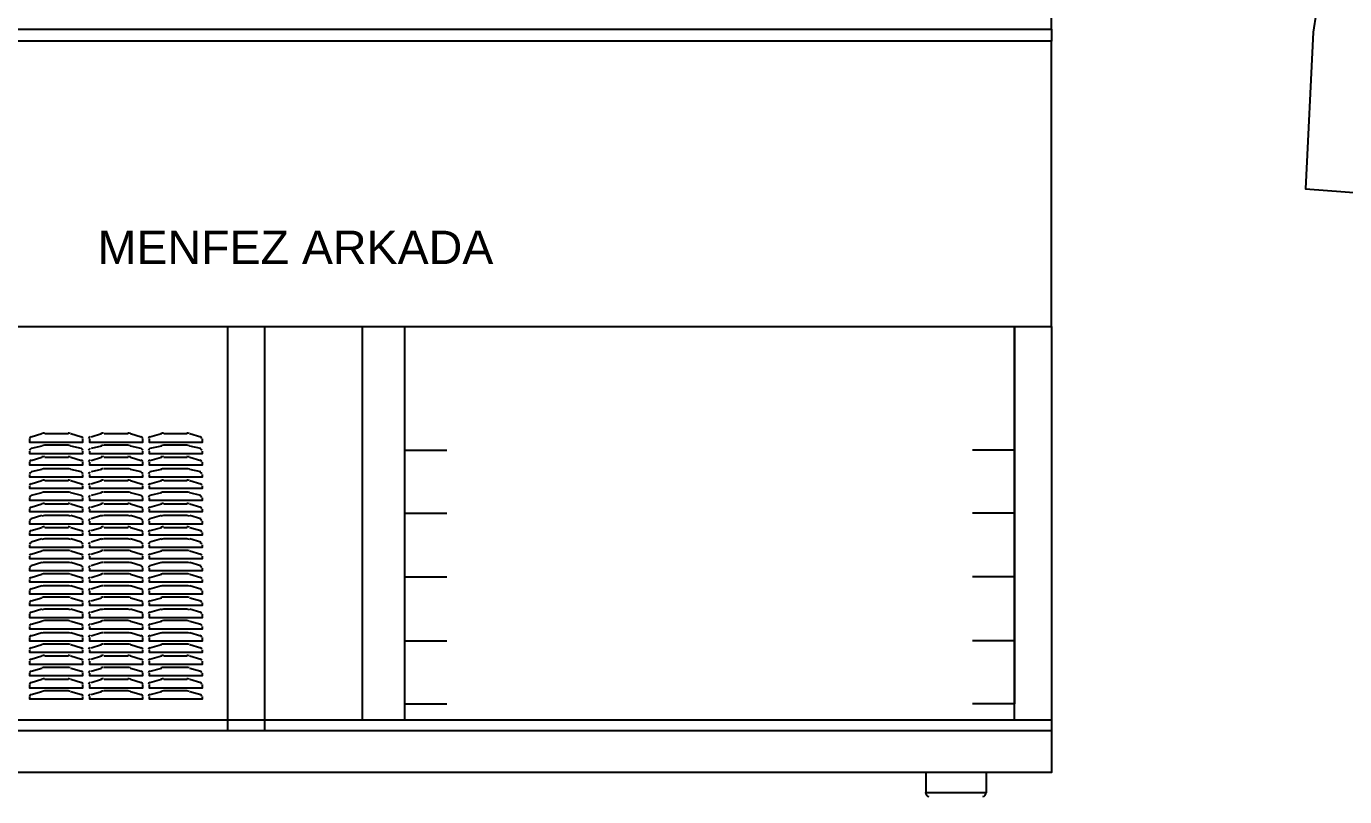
# Model space of a CAD drawing. Header units: millimetres. Extents: x 106699 to 122058, y 158555 to 162844.
# Drawn here: x 112705 to 112828.9, y 158622.2 to 158694.6 of the extents above; entities that cross this region are included whole.
import ezdxf

# ---------------------------------------------------------------- set-up
doc = ezdxf.new("R2010")
doc.units = ezdxf.units.MM
doc.layers.add('DIEN HOA', color=111, linetype='Continuous')
doc.layers.add('Layer 1', color=7, linetype='Continuous')
doc.layers.add('VAT DUNG TV', color=253, linetype='Continuous', lineweight=9)
doc.styles.get("Standard").update_dxf_attribs({"font": 'arial.ttf'})

# ---------------------------------------------------------------- blocks, each defined once
blk = doc.blocks.new('A$C42F736DE')
at = {"layer": 'DIEN HOA', "linetype": 'Continuous', "elevation": -99}
blk.add_lwpolyline([(312.5, 1015.6), (296.9, 960.9), (281.2, 859.4), (273.4, 695.3), (375, 687.5), (437.5, 687.5), (468.7, 703.1), (546.9, 671.9), (578.1, 671.9), (671.9, 695.3), (656.2, 796.9), (664.1, 843.7), (656.2, 937.5), (640.6, 1046.9)], dxfattribs=at)

msp = doc.modelspace()

# ---------------------------------------------------------------- linework, layer by layer
at = {"layer": 'Layer 1', "color": 7, "lineweight": 25, "elevation": -0.14}
for points in [[(112651.41, 158694.37), (112801.34, 158694.37), (112801.34, 158696.42), (112651.41, 158696.42), (112651.41, 158694.37)], [(112651.41, 158694.37), (112801.34, 158694.37), (112801.34, 158693.23), (112651.41, 158693.23), (112651.41, 158694.37)], [(112651.41, 158666.42), (112801.34, 158666.42), (112801.34, 158693.23), (112651.41, 158693.23), (112651.41, 158666.42)], [(112654.91, 158666.42), (112723.91, 158666.42), (112723.91, 158629.43), (112654.91, 158629.43), (112654.91, 158666.42)], [(112723.91, 158666.42), (112723.91, 158666.12), (112723.91, 158630.5), (112723.91, 158628.45), (112727.4, 158628.45), (112727.4, 158666.42)], [(112736.59, 158666.42), (112740.54, 158666.42), (112740.54, 158629.43), (112736.59, 158629.43), (112736.59, 158666.42)], [(112740.54, 158666.42), (112740.54, 158654.8), (112744.49, 158654.8)], [(112797.84, 158666.42), (112797.84, 158654.8), (112793.89, 158654.8)], [(112797.84, 158629.43), (112797.84, 158666.42)], [(112801.34, 158666.42), (112801.34, 158629.43), (112801.34, 158628.45)], [(112705.3, 158655.86), (112705.3, 158655.56), (112710.31, 158655.56), (112710.31, 158655.86)], [(112706.44, 158656.32), (112705.45, 158656.02)], [(112708.94, 158656.32), (112706.74, 158656.32)], [(112710.16, 158656.02), (112709.17, 158656.32)], [(112710.92, 158655.86), (112710.92, 158655.56), (112715.93, 158655.56), (112715.93, 158655.86)], [(112712.06, 158656.32), (112711.07, 158656.02)], [(112714.56, 158656.32), (112712.29, 158656.32)], [(112715.78, 158656.02), (112714.79, 158656.32)], [(112716.54, 158655.86), (112716.54, 158655.56), (112721.55, 158655.56), (112721.55, 158655.86)], [(112717.68, 158656.32), (112716.61, 158656.02)], [(112720.11, 158656.32), (112717.91, 158656.32)], [(112721.4, 158656.02), (112720.34, 158656.32)], [(112705.3, 158654.72), (112705.3, 158654.5), (112710.31, 158654.5), (112710.31, 158654.72)], [(112706.44, 158655.18), (112705.45, 158654.95)], [(112708.94, 158655.26), (112706.74, 158655.26)], [(112710.16, 158654.95), (112709.17, 158655.18)], [(112710.92, 158654.72), (112710.92, 158654.5), (112715.93, 158654.5), (112715.93, 158654.72)], [(112712.06, 158655.18), (112711.07, 158654.95)], [(112714.56, 158655.26), (112712.29, 158655.26)], [(112715.78, 158654.95), (112714.79, 158655.18)], [(112716.54, 158654.72), (112716.54, 158654.5), (112721.55, 158654.5), (112721.55, 158654.72)], [(112717.68, 158655.18), (112716.61, 158654.95)], [(112720.11, 158655.26), (112717.91, 158655.26)], [(112721.4, 158654.95), (112720.34, 158655.18)], [(112740.54, 158654.8), (112740.54, 158648.88), (112744.49, 158648.88)], [(112797.84, 158654.8), (112797.84, 158648.88), (112793.89, 158648.88)], [(112705.3, 158653.66), (112705.3, 158653.43), (112710.31, 158653.43), (112710.31, 158653.66)], [(112706.44, 158654.12), (112705.45, 158653.81)], [(112708.94, 158654.12), (112706.74, 158654.12)], [(112710.16, 158653.81), (112709.17, 158654.12)], [(112710.92, 158653.66), (112710.92, 158653.43), (112715.93, 158653.43), (112715.93, 158653.66)], [(112712.06, 158654.12), (112711.07, 158653.81)], [(112714.56, 158654.12), (112712.29, 158654.12)], [(112715.78, 158653.81), (112714.79, 158654.12)], [(112716.54, 158653.66), (112716.54, 158653.43), (112721.55, 158653.43), (112721.55, 158653.66)], [(112717.68, 158654.12), (112716.61, 158653.81)], [(112720.11, 158654.12), (112717.91, 158654.12)], [(112721.4, 158653.81), (112720.34, 158654.12)], [(112705.3, 158652.52), (112705.3, 158652.29), (112710.31, 158652.29), (112710.31, 158652.52)], [(112706.44, 158652.98), (112705.45, 158652.75)], [(112708.94, 158653.05), (112706.74, 158653.05)], [(112710.16, 158652.75), (112709.17, 158652.98)], [(112710.92, 158652.52), (112710.92, 158652.29), (112715.93, 158652.29), (112715.93, 158652.52)], [(112712.06, 158652.98), (112711.07, 158652.75)], [(112714.56, 158653.05), (112712.29, 158653.05)], [(112715.78, 158652.75), (112714.79, 158652.98)], [(112716.54, 158652.52), (112716.54, 158652.29), (112721.55, 158652.29), (112721.55, 158652.52)], [(112717.68, 158652.98), (112716.61, 158652.75)], [(112720.11, 158653.05), (112717.91, 158653.05)], [(112721.4, 158652.75), (112720.34, 158652.98)], [(112705.3, 158651.46), (112705.3, 158651.23), (112710.31, 158651.23), (112710.31, 158651.46)], [(112706.44, 158651.91), (112705.45, 158651.61)], [(112708.94, 158651.91), (112706.74, 158651.91)], [(112708.94, 158650.85), (112706.74, 158650.85)], [(112710.16, 158651.61), (112709.17, 158651.91)], [(112710.92, 158651.46), (112710.92, 158651.23), (112715.93, 158651.23), (112715.93, 158651.46)], [(112712.06, 158651.91), (112711.07, 158651.61)], [(112714.56, 158651.91), (112712.29, 158651.91)], [(112714.56, 158650.85), (112712.29, 158650.85)], [(112715.78, 158651.61), (112714.79, 158651.91)], [(112716.54, 158651.46), (112716.54, 158651.23), (112721.55, 158651.23), (112721.55, 158651.46)], [(112717.68, 158651.91), (112716.61, 158651.61)], [(112720.11, 158651.91), (112717.91, 158651.91)], [(112720.11, 158650.85), (112717.91, 158650.85)], [(112721.4, 158651.61), (112720.34, 158651.91)], [(112705.3, 158650.32), (112705.3, 158650.09), (112710.31, 158650.09), (112710.31, 158650.32)], [(112706.44, 158650.78), (112705.45, 158650.55)], [(112706.44, 158649.71), (112705.45, 158649.41)], [(112708.94, 158649.71), (112706.74, 158649.71)], [(112710.16, 158650.55), (112709.17, 158650.78)], [(112710.16, 158649.41), (112709.17, 158649.71)], [(112710.92, 158650.32), (112710.92, 158650.09), (112715.93, 158650.09), (112715.93, 158650.32)], [(112712.06, 158650.78), (112711.07, 158650.55)], [(112712.06, 158649.71), (112711.07, 158649.41)], [(112714.56, 158649.71), (112712.29, 158649.71)], [(112715.78, 158650.55), (112714.79, 158650.78)], [(112715.78, 158649.41), (112714.79, 158649.71)], [(112716.54, 158650.32), (112716.54, 158650.09), (112721.55, 158650.09), (112721.55, 158650.32)], [(112717.68, 158650.78), (112716.61, 158650.55)], [(112717.68, 158649.71), (112716.61, 158649.41)], [(112720.11, 158649.71), (112717.91, 158649.71)], [(112721.4, 158650.55), (112720.34, 158650.78)], [(112721.4, 158649.41), (112720.34, 158649.71)], [(112705.3, 158649.26), (112705.3, 158649.03), (112710.31, 158649.03), (112710.31, 158649.26)], [(112706.44, 158648.65), (112705.45, 158648.34)], [(112708.94, 158648.65), (112706.74, 158648.65)], [(112710.16, 158648.34), (112709.17, 158648.65)], [(112710.92, 158649.26), (112710.92, 158649.03), (112715.93, 158649.03), (112715.93, 158649.26)], [(112712.06, 158648.65), (112711.07, 158648.34)], [(112714.56, 158648.65), (112712.29, 158648.65)], [(112715.78, 158648.34), (112714.79, 158648.65)], [(112716.54, 158649.26), (112716.54, 158649.03), (112721.55, 158649.03), (112721.55, 158649.26)], [(112717.68, 158648.65), (112716.61, 158648.34)], [(112720.11, 158648.65), (112717.91, 158648.65)], [(112721.4, 158648.34), (112720.34, 158648.65)], [(112740.54, 158648.88), (112740.54, 158642.88), (112744.49, 158642.88)], [(112797.84, 158648.88), (112797.84, 158642.88), (112793.89, 158642.88)], [(112705.3, 158648.12), (112705.3, 158647.89), (112710.31, 158647.89), (112710.31, 158648.12)], [(112706.44, 158647.51), (112705.45, 158647.21)], [(112708.94, 158647.51), (112706.74, 158647.51)], [(112710.16, 158647.21), (112709.17, 158647.51)], [(112710.92, 158648.12), (112710.92, 158647.89), (112715.93, 158647.89), (112715.93, 158648.12)], [(112712.06, 158647.51), (112711.07, 158647.21)], [(112714.56, 158647.51), (112712.29, 158647.51)], [(112715.78, 158647.21), (112714.79, 158647.51)], [(112716.54, 158648.12), (112716.54, 158647.89), (112721.55, 158647.89), (112721.55, 158648.12)], [(112717.68, 158647.51), (112716.61, 158647.21)], [(112720.11, 158647.51), (112717.91, 158647.51)], [(112721.4, 158647.21), (112720.34, 158647.51)], [(112705.3, 158647.05), (112705.3, 158646.83), (112710.31, 158646.83), (112710.31, 158647.05)], [(112705.3, 158645.91), (112705.3, 158645.69), (112710.31, 158645.69), (112710.31, 158645.91)], [(112706.44, 158646.45), (112705.45, 158646.14)], [(112708.94, 158646.45), (112706.74, 158646.45)], [(112710.16, 158646.14), (112709.17, 158646.45)], [(112710.92, 158647.05), (112710.92, 158646.83), (112715.93, 158646.83), (112715.93, 158647.05)], [(112710.92, 158645.91), (112710.92, 158645.69), (112715.93, 158645.69), (112715.93, 158645.91)], [(112712.06, 158646.45), (112711.07, 158646.14)], [(112714.56, 158646.45), (112712.29, 158646.45)], [(112715.78, 158646.14), (112714.79, 158646.45)], [(112716.54, 158647.05), (112716.54, 158646.83), (112721.55, 158646.83), (112721.55, 158647.05)], [(112716.54, 158645.91), (112716.54, 158645.69), (112721.55, 158645.69), (112721.55, 158645.91)], [(112717.68, 158646.45), (112716.61, 158646.14)], [(112720.11, 158646.45), (112717.91, 158646.45)], [(112721.4, 158646.14), (112720.34, 158646.45)], [(112705.3, 158644.85), (112705.3, 158644.62), (112710.31, 158644.62), (112710.31, 158644.85)], [(112706.44, 158645.31), (112705.45, 158645)], [(112708.94, 158645.38), (112706.74, 158645.38)], [(112710.16, 158645), (112709.17, 158645.31)], [(112710.92, 158644.85), (112710.92, 158644.62), (112715.93, 158644.62), (112715.93, 158644.85)], [(112712.06, 158645.31), (112711.07, 158645)], [(112714.56, 158645.38), (112712.29, 158645.38)], [(112715.78, 158645), (112714.79, 158645.31)], [(112716.54, 158644.85), (112716.54, 158644.62), (112721.55, 158644.62), (112721.55, 158644.85)], [(112717.68, 158645.31), (112716.61, 158645)], [(112720.11, 158645.38), (112717.91, 158645.38)], [(112721.4, 158645), (112720.34, 158645.31)], [(112705.3, 158643.71), (112705.3, 158643.48), (112710.31, 158643.48), (112710.31, 158643.71)], [(112706.44, 158644.24), (112705.45, 158643.94)], [(112708.94, 158644.24), (112706.74, 158644.24)], [(112710.16, 158643.94), (112709.17, 158644.24)], [(112710.92, 158643.71), (112710.92, 158643.48), (112715.93, 158643.48), (112715.93, 158643.71)], [(112712.06, 158644.24), (112711.07, 158643.94)], [(112714.56, 158644.24), (112712.29, 158644.24)], [(112715.78, 158643.94), (112714.79, 158644.24)], [(112716.54, 158643.71), (112716.54, 158643.48), (112721.55, 158643.48), (112721.55, 158643.71)], [(112717.68, 158644.24), (112716.61, 158643.94)], [(112720.11, 158644.24), (112717.91, 158644.24)], [(112721.4, 158643.94), (112720.34, 158644.24)], [(112705.3, 158642.65), (112705.3, 158642.42), (112710.31, 158642.42), (112710.31, 158642.65)], [(112706.44, 158643.1), (112705.45, 158642.8)], [(112708.94, 158643.18), (112706.74, 158643.18)], [(112710.16, 158642.8), (112709.17, 158643.1)], [(112710.92, 158642.65), (112710.92, 158642.42), (112715.93, 158642.42), (112715.93, 158642.65)], [(112712.06, 158643.1), (112711.07, 158642.8)], [(112714.56, 158643.18), (112712.29, 158643.18)], [(112715.78, 158642.8), (112714.79, 158643.1)], [(112716.54, 158642.65), (112716.54, 158642.42), (112721.55, 158642.42), (112721.55, 158642.65)], [(112717.68, 158643.1), (112716.61, 158642.8)], [(112720.11, 158643.18), (112717.91, 158643.18)], [(112721.4, 158642.8), (112720.34, 158643.1)], [(112740.54, 158642.88), (112740.54, 158636.88), (112744.49, 158636.88)], [(112797.84, 158642.88), (112797.84, 158636.88), (112793.89, 158636.88)], [(112705.3, 158641.59), (112705.3, 158641.28), (112710.31, 158641.28), (112710.31, 158641.59)], [(112706.44, 158642.04), (112705.45, 158641.74)], [(112706.44, 158640.9), (112705.45, 158640.6)], [(112708.94, 158642.04), (112706.74, 158642.04)], [(112708.94, 158640.98), (112706.74, 158640.98)], [(112710.16, 158641.74), (112709.17, 158642.04)], [(112710.16, 158640.6), (112709.17, 158640.9)], [(112710.92, 158641.59), (112710.92, 158641.28), (112715.93, 158641.28), (112715.93, 158641.59)], [(112712.06, 158642.04), (112711.07, 158641.74)], [(112712.06, 158640.9), (112711.07, 158640.6)], [(112714.56, 158642.04), (112712.29, 158642.04)], [(112714.56, 158640.98), (112712.29, 158640.98)], [(112715.78, 158641.74), (112714.79, 158642.04)], [(112715.78, 158640.6), (112714.79, 158640.9)], [(112716.54, 158641.59), (112716.54, 158641.28), (112721.55, 158641.28), (112721.55, 158641.59)], [(112717.68, 158642.04), (112716.61, 158641.74)], [(112717.68, 158640.9), (112716.61, 158640.6)], [(112720.11, 158642.04), (112717.91, 158642.04)], [(112720.11, 158640.98), (112717.91, 158640.98)], [(112721.4, 158641.74), (112720.34, 158642.04)], [(112721.4, 158640.6), (112720.34, 158640.9)], [(112705.3, 158640.45), (112705.3, 158640.22), (112710.31, 158640.22), (112710.31, 158640.45)], [(112706.44, 158639.84), (112705.45, 158639.53)], [(112708.94, 158639.84), (112706.74, 158639.84)], [(112710.16, 158639.53), (112709.17, 158639.84)], [(112710.92, 158640.45), (112710.92, 158640.22), (112715.93, 158640.22), (112715.93, 158640.45)], [(112712.06, 158639.84), (112711.07, 158639.53)], [(112714.56, 158639.84), (112712.29, 158639.84)], [(112715.78, 158639.53), (112714.79, 158639.84)], [(112716.54, 158640.45), (112716.54, 158640.22), (112721.55, 158640.22), (112721.55, 158640.45)], [(112717.68, 158639.84), (112716.61, 158639.53)], [(112720.11, 158639.84), (112717.91, 158639.84)], [(112721.4, 158639.53), (112720.34, 158639.84)], [(112705.3, 158639.38), (112705.3, 158639.08), (112710.31, 158639.08), (112710.31, 158639.38)], [(112706.44, 158638.7), (112705.45, 158638.4)], [(112708.94, 158638.78), (112706.74, 158638.78)], [(112710.16, 158638.4), (112709.17, 158638.7)], [(112710.92, 158639.38), (112710.92, 158639.08), (112715.93, 158639.08), (112715.93, 158639.38)], [(112712.06, 158638.7), (112711.07, 158638.4)], [(112714.56, 158638.78), (112712.29, 158638.78)], [(112715.78, 158638.4), (112714.79, 158638.7)], [(112716.54, 158639.38), (112716.54, 158639.08), (112721.55, 158639.08), (112721.55, 158639.38)], [(112717.68, 158638.7), (112716.61, 158638.4)], [(112720.11, 158638.78), (112717.91, 158638.78)], [(112721.4, 158638.4), (112720.34, 158638.7)], [(112705.3, 158638.24), (112705.3, 158638.02), (112710.31, 158638.02), (112710.31, 158638.24)], [(112705.3, 158637.18), (112705.3, 158636.88), (112710.31, 158636.88), (112710.31, 158637.18)], [(112706.44, 158637.64), (112705.45, 158637.33)], [(112708.94, 158637.64), (112706.74, 158637.64)], [(112710.16, 158637.33), (112709.17, 158637.64)], [(112710.92, 158638.24), (112710.92, 158638.02), (112715.93, 158638.02), (112715.93, 158638.24)], [(112710.92, 158637.18), (112710.92, 158636.88), (112715.93, 158636.88), (112715.93, 158637.18)], [(112712.06, 158637.64), (112711.07, 158637.33)], [(112714.56, 158637.64), (112712.29, 158637.64)], [(112715.78, 158637.33), (112714.79, 158637.64)], [(112716.54, 158638.24), (112716.54, 158638.02), (112721.55, 158638.02), (112721.55, 158638.24)], [(112716.54, 158637.18), (112716.54, 158636.88), (112721.55, 158636.88), (112721.55, 158637.18)], [(112717.68, 158637.64), (112716.61, 158637.33)], [(112720.11, 158637.64), (112717.91, 158637.64)], [(112721.4, 158637.33), (112720.34, 158637.64)], [(112705.3, 158636.04), (112705.3, 158635.81), (112710.31, 158635.81), (112710.31, 158636.04)], [(112706.44, 158636.5), (112705.45, 158636.19)], [(112708.94, 158636.57), (112706.74, 158636.57)], [(112710.16, 158636.19), (112709.17, 158636.5)], [(112710.92, 158636.04), (112710.92, 158635.81), (112715.93, 158635.81), (112715.93, 158636.04)], [(112712.06, 158636.5), (112711.07, 158636.19)], [(112714.56, 158636.57), (112712.29, 158636.57)], [(112715.78, 158636.19), (112714.79, 158636.5)], [(112716.54, 158636.04), (112716.54, 158635.81), (112721.55, 158635.81), (112721.55, 158636.04)], [(112717.68, 158636.5), (112716.61, 158636.19)], [(112720.11, 158636.57), (112717.91, 158636.57)], [(112721.4, 158636.19), (112720.34, 158636.5)], [(112740.54, 158636.88), (112740.54, 158630.95), (112744.49, 158630.95)], [(112797.84, 158636.88), (112797.84, 158630.95), (112793.89, 158630.95)], [(112705.3, 158634.98), (112705.3, 158634.67), (112710.31, 158634.67), (112710.31, 158634.98)], [(112706.44, 158635.43), (112705.45, 158635.13)], [(112708.94, 158635.43), (112706.74, 158635.43)], [(112710.16, 158635.13), (112709.17, 158635.43)], [(112710.92, 158634.98), (112710.92, 158634.67), (112715.93, 158634.67), (112715.93, 158634.98)], [(112712.06, 158635.43), (112711.07, 158635.13)], [(112714.56, 158635.43), (112712.29, 158635.43)], [(112715.78, 158635.13), (112714.79, 158635.43)], [(112716.54, 158634.98), (112716.54, 158634.67), (112721.55, 158634.67), (112721.55, 158634.98)], [(112717.68, 158635.43), (112716.61, 158635.13)], [(112720.11, 158635.43), (112717.91, 158635.43)], [(112721.4, 158635.13), (112720.34, 158635.43)], [(112705.3, 158633.84), (112705.3, 158633.61), (112710.31, 158633.61), (112710.31, 158633.84)], [(112706.44, 158634.29), (112705.45, 158633.99)], [(112708.94, 158634.37), (112706.74, 158634.37)], [(112710.16, 158633.99), (112709.17, 158634.29)], [(112710.92, 158633.84), (112710.92, 158633.61), (112715.93, 158633.61), (112715.93, 158633.84)], [(112712.06, 158634.29), (112711.07, 158633.99)], [(112714.56, 158634.37), (112712.29, 158634.37)], [(112715.78, 158633.99), (112714.79, 158634.29)], [(112716.54, 158633.84), (112716.54, 158633.61), (112721.55, 158633.61), (112721.55, 158633.84)], [(112717.68, 158634.29), (112716.61, 158633.99)], [(112720.11, 158634.37), (112717.91, 158634.37)], [(112721.4, 158633.99), (112720.34, 158634.29)], [(112705.3, 158632.78), (112705.3, 158632.47), (112710.31, 158632.47), (112710.31, 158632.78)], [(112706.44, 158633.23), (112705.45, 158632.93)], [(112708.94, 158633.23), (112706.74, 158633.23)], [(112710.16, 158632.93), (112709.17, 158633.23)], [(112710.92, 158632.78), (112710.92, 158632.47), (112715.93, 158632.47), (112715.93, 158632.78)], [(112712.06, 158633.23), (112711.07, 158632.93)], [(112714.56, 158633.23), (112712.29, 158633.23)], [(112715.78, 158632.93), (112714.79, 158633.23)], [(112716.54, 158632.78), (112716.54, 158632.47), (112721.55, 158632.47), (112721.55, 158632.78)], [(112717.68, 158633.23), (112716.61, 158632.93)], [(112720.11, 158633.23), (112717.91, 158633.23)], [(112721.4, 158632.93), (112720.34, 158633.23)], [(112705.3, 158631.64), (112705.3, 158631.41), (112710.31, 158631.41), (112710.31, 158631.64)], [(112706.44, 158632.09), (112705.45, 158631.79)], [(112708.94, 158632.17), (112706.74, 158632.17)], [(112710.16, 158631.79), (112709.17, 158632.09)], [(112710.92, 158631.64), (112710.92, 158631.41), (112715.93, 158631.41), (112715.93, 158631.64)], [(112712.06, 158632.09), (112711.07, 158631.79)], [(112714.56, 158632.17), (112712.29, 158632.17)], [(112715.78, 158631.79), (112714.79, 158632.09)], [(112716.54, 158631.64), (112716.54, 158631.41), (112721.55, 158631.41), (112721.55, 158631.64)], [(112717.68, 158632.09), (112716.61, 158631.79)], [(112720.11, 158632.17), (112717.91, 158632.17)], [(112721.4, 158631.79), (112720.34, 158632.09)], [(112723.91, 158629.43), (112654.91, 158629.43)], [(112727.4, 158629.43), (112723.91, 158629.43)], [(112801.34, 158629.43), (112797.84, 158629.43), (112727.4, 158629.43)], [(112651.41, 158628.45), (112801.34, 158628.45), (112801.34, 158624.5), (112651.41, 158624.5), (112651.41, 158628.45)], [(112789.56, 158622.6), (112789.56, 158624.5)], [(112795.18, 158624.5), (112795.18, 158622.6)], [(112795.18, 158622.6), (112789.56, 158622.6)]]:
    msp.add_lwpolyline(points, dxfattribs=at)
at = {"layer": 'Layer 1', "color": 8, "lineweight": 25, "true_color": 0x808080}
for points in [[(112705.44, 158656.08, -0.14), (112705.35, 158656.06, -0.14), (112705.3, 158655.99, -0.14), (112705.3, 158655.9, -0.14)], [(112706.7, 158656.4, -0.14), (112706.62, 158656.4, -0.14), (112706.54, 158656.38, -0.14), (112706.46, 158656.36, -0.14)], [(112709.15, 158656.36, -0.14), (112709.07, 158656.38, -0.14), (112708.99, 158656.4, -0.14), (112708.91, 158656.4, -0.14)], [(112710.31, 158655.9, -0.14), (112710.31, 158655.99, -0.14), (112710.25, 158656.06, -0.14), (112710.17, 158656.08, -0.14)], [(112710.98, 158656.08, -0.14), (112710.9, 158656.06, -0.14), (112710.84, 158655.99, -0.14), (112710.84, 158655.9, -0.14)], [(112712.25, 158656.4, -0.14), (112712.17, 158656.4, -0.14), (112712.08, 158656.38, -0.14), (112712.01, 158656.36, -0.14)], [(112714.77, 158656.36, -0.14), (112714.69, 158656.38, -0.14), (112714.61, 158656.4, -0.14), (112714.53, 158656.4, -0.14)], [(112715.93, 158655.9, -0.14), (112715.93, 158655.99, -0.14), (112715.87, 158656.06, -0.14), (112715.79, 158656.08, -0.14)], [(112716.6, 158656.08, -0.14), (112716.52, 158656.06, -0.14), (112716.46, 158655.99, -0.14), (112716.46, 158655.9, -0.14)], [(112717.87, 158656.4, -0.14), (112717.79, 158656.4, -0.14), (112717.7, 158656.38, -0.14), (112717.63, 158656.36, -0.14)], [(112720.31, 158656.36, -0.14), (112720.23, 158656.38, -0.14), (112720.15, 158656.4, -0.14), (112720.07, 158656.4, -0.14)], [(112721.47, 158655.9, -0.14), (112721.47, 158655.99, -0.14), (112721.42, 158656.06, -0.14), (112721.34, 158656.08, -0.14)], [(112705.44, 158654.95, -0.14), (112705.35, 158654.92, -0.14), (112705.3, 158654.85, -0.14), (112705.3, 158654.76, -0.14)], [(112706.7, 158655.26, -0.14), (112706.62, 158655.26, -0.14), (112706.54, 158655.24, -0.14), (112706.46, 158655.22, -0.14)], [(112709.15, 158655.22, -0.14), (112709.07, 158655.24, -0.14), (112708.99, 158655.26, -0.14), (112708.91, 158655.26, -0.14)], [(112710.31, 158654.76, -0.14), (112710.31, 158654.85, -0.14), (112710.25, 158654.92, -0.14), (112710.17, 158654.95, -0.14)], [(112710.98, 158654.95, -0.14), (112710.9, 158654.92, -0.14), (112710.84, 158654.85, -0.14), (112710.84, 158654.76, -0.14)], [(112712.25, 158655.26, -0.14), (112712.17, 158655.26, -0.14), (112712.08, 158655.24, -0.14), (112712.01, 158655.22, -0.14)], [(112714.77, 158655.22, -0.14), (112714.69, 158655.24, -0.14), (112714.61, 158655.26, -0.14), (112714.53, 158655.26, -0.14)], [(112715.93, 158654.76, -0.14), (112715.93, 158654.85, -0.14), (112715.87, 158654.92, -0.14), (112715.79, 158654.95, -0.14)], [(112716.6, 158654.95, -0.14), (112716.52, 158654.92, -0.14), (112716.46, 158654.85, -0.14), (112716.46, 158654.76, -0.14)], [(112717.87, 158655.26, -0.14), (112717.79, 158655.26, -0.14), (112717.7, 158655.24, -0.14), (112717.63, 158655.22, -0.14)], [(112720.31, 158655.22, -0.14), (112720.23, 158655.24, -0.14), (112720.15, 158655.26, -0.14), (112720.07, 158655.26, -0.14)], [(112721.47, 158654.76, -0.14), (112721.47, 158654.85, -0.14), (112721.42, 158654.92, -0.14), (112721.34, 158654.95, -0.14)], [(112705.44, 158653.88, -0.14), (112705.35, 158653.86, -0.14), (112705.3, 158653.78, -0.14), (112705.3, 158653.7, -0.14)], [(112706.7, 158654.19, -0.14), (112706.62, 158654.19, -0.14), (112706.54, 158654.18, -0.14), (112706.46, 158654.16, -0.14)], [(112709.15, 158654.16, -0.14), (112709.07, 158654.18, -0.14), (112708.99, 158654.19, -0.14), (112708.91, 158654.19, -0.14)], [(112710.31, 158653.7, -0.14), (112710.31, 158653.78, -0.14), (112710.25, 158653.86, -0.14), (112710.17, 158653.88, -0.14)], [(112710.98, 158653.88, -0.14), (112710.9, 158653.86, -0.14), (112710.84, 158653.78, -0.14), (112710.84, 158653.7, -0.14)], [(112712.25, 158654.19, -0.14), (112712.17, 158654.19, -0.14), (112712.08, 158654.18, -0.14), (112712.01, 158654.16, -0.14)], [(112714.77, 158654.16, -0.14), (112714.69, 158654.18, -0.14), (112714.61, 158654.19, -0.14), (112714.53, 158654.19, -0.14)], [(112715.93, 158653.7, -0.14), (112715.93, 158653.78, -0.14), (112715.87, 158653.86, -0.14), (112715.79, 158653.88, -0.14)], [(112716.6, 158653.88, -0.14), (112716.52, 158653.86, -0.14), (112716.46, 158653.78, -0.14), (112716.46, 158653.7, -0.14)], [(112717.87, 158654.19, -0.14), (112717.79, 158654.19, -0.14), (112717.7, 158654.18, -0.14), (112717.63, 158654.16, -0.14)], [(112720.31, 158654.16, -0.14), (112720.23, 158654.18, -0.14), (112720.15, 158654.19, -0.14), (112720.07, 158654.19, -0.14)], [(112721.47, 158653.7, -0.14), (112721.47, 158653.78, -0.14), (112721.42, 158653.86, -0.14), (112721.34, 158653.88, -0.14)], [(112705.44, 158652.74, -0.14), (112705.35, 158652.72, -0.14), (112705.3, 158652.64, -0.14), (112705.3, 158652.56, -0.14)], [(112706.7, 158653.05, -0.14), (112706.62, 158653.05, -0.14), (112706.54, 158653.04, -0.14), (112706.46, 158653.02, -0.14)], [(112709.15, 158653.02, -0.14), (112709.07, 158653.04, -0.14), (112708.99, 158653.05, -0.14), (112708.91, 158653.05, -0.14)], [(112710.31, 158652.56, -0.14), (112710.31, 158652.64, -0.14), (112710.25, 158652.72, -0.14), (112710.17, 158652.74, -0.14)], [(112710.98, 158652.74, -0.14), (112710.9, 158652.72, -0.14), (112710.84, 158652.64, -0.14), (112710.84, 158652.56, -0.14)], [(112712.25, 158653.05, -0.14), (112712.17, 158653.05, -0.14), (112712.08, 158653.04, -0.14), (112712.01, 158653.02, -0.14)], [(112714.77, 158653.02, -0.14), (112714.69, 158653.04, -0.14), (112714.61, 158653.05, -0.14), (112714.53, 158653.05, -0.14)], [(112715.93, 158652.56, -0.14), (112715.93, 158652.64, -0.14), (112715.87, 158652.72, -0.14), (112715.79, 158652.74, -0.14)], [(112716.6, 158652.74, -0.14), (112716.52, 158652.72, -0.14), (112716.46, 158652.64, -0.14), (112716.46, 158652.56, -0.14)], [(112717.87, 158653.05, -0.14), (112717.79, 158653.05, -0.14), (112717.7, 158653.04, -0.14), (112717.63, 158653.02, -0.14)], [(112720.31, 158653.02, -0.14), (112720.23, 158653.04, -0.14), (112720.15, 158653.05, -0.14), (112720.07, 158653.05, -0.14)], [(112721.47, 158652.56, -0.14), (112721.47, 158652.64, -0.14), (112721.42, 158652.72, -0.14), (112721.34, 158652.74, -0.14)], [(112705.44, 158651.68, -0.14), (112705.35, 158651.66, -0.14), (112705.3, 158651.58, -0.14), (112705.3, 158651.5, -0.14)], [(112706.7, 158651.99, -0.14), (112706.62, 158651.99, -0.14), (112706.54, 158651.98, -0.14), (112706.46, 158651.96, -0.14)], [(112706.7, 158650.85, -0.14), (112706.62, 158650.85, -0.14), (112706.54, 158650.84, -0.14), (112706.46, 158650.82, -0.14)], [(112709.15, 158651.96, -0.14), (112709.07, 158651.98, -0.14), (112708.99, 158651.99, -0.14), (112708.91, 158651.99, -0.14)], [(112709.15, 158650.82, -0.14), (112709.07, 158650.84, -0.14), (112708.99, 158650.85, -0.14), (112708.91, 158650.85, -0.14)], [(112710.31, 158651.5, -0.14), (112710.31, 158651.58, -0.14), (112710.25, 158651.66, -0.14), (112710.17, 158651.68, -0.14)], [(112710.98, 158651.68, -0.14), (112710.9, 158651.66, -0.14), (112710.84, 158651.58, -0.14), (112710.84, 158651.5, -0.14)], [(112712.25, 158651.99, -0.14), (112712.17, 158651.99, -0.14), (112712.08, 158651.98, -0.14), (112712.01, 158651.96, -0.14)], [(112712.25, 158650.85, -0.14), (112712.17, 158650.85, -0.14), (112712.08, 158650.84, -0.14), (112712.01, 158650.82, -0.14)], [(112714.77, 158651.96, -0.14), (112714.69, 158651.98, -0.14), (112714.61, 158651.99, -0.14), (112714.53, 158651.99, -0.14)], [(112714.77, 158650.82, -0.14), (112714.69, 158650.84, -0.14), (112714.61, 158650.85, -0.14), (112714.53, 158650.85, -0.14)], [(112715.93, 158651.5, -0.14), (112715.93, 158651.58, -0.14), (112715.87, 158651.66, -0.14), (112715.79, 158651.68, -0.14)], [(112716.6, 158651.68, -0.14), (112716.52, 158651.66, -0.14), (112716.46, 158651.58, -0.14), (112716.46, 158651.5, -0.14)], [(112717.87, 158651.99, -0.14), (112717.79, 158651.99, -0.14), (112717.7, 158651.98, -0.14), (112717.63, 158651.96, -0.14)], [(112717.87, 158650.85, -0.14), (112717.79, 158650.85, -0.14), (112717.7, 158650.84, -0.14), (112717.63, 158650.82, -0.14)], [(112720.31, 158651.96, -0.14), (112720.23, 158651.98, -0.14), (112720.15, 158651.99, -0.14), (112720.07, 158651.99, -0.14)], [(112720.31, 158650.82, -0.14), (112720.23, 158650.84, -0.14), (112720.15, 158650.85, -0.14), (112720.07, 158650.85, -0.14)], [(112721.47, 158651.5, -0.14), (112721.47, 158651.58, -0.14), (112721.42, 158651.66, -0.14), (112721.34, 158651.68, -0.14)], [(112705.44, 158650.54, -0.14), (112705.35, 158650.52, -0.14), (112705.3, 158650.44, -0.14), (112705.3, 158650.36, -0.14)], [(112706.7, 158649.79, -0.14), (112706.62, 158649.79, -0.14), (112706.54, 158649.78, -0.14), (112706.46, 158649.75, -0.14)], [(112709.15, 158649.75, -0.14), (112709.07, 158649.78, -0.14), (112708.99, 158649.79, -0.14), (112708.91, 158649.79, -0.14)], [(112710.31, 158650.36, -0.14), (112710.31, 158650.44, -0.14), (112710.25, 158650.52, -0.14), (112710.17, 158650.54, -0.14)], [(112710.98, 158650.54, -0.14), (112710.9, 158650.52, -0.14), (112710.84, 158650.44, -0.14), (112710.84, 158650.36, -0.14)], [(112712.25, 158649.79, -0.14), (112712.17, 158649.79, -0.14), (112712.08, 158649.78, -0.14), (112712.01, 158649.75, -0.14)], [(112714.77, 158649.75, -0.14), (112714.69, 158649.78, -0.14), (112714.61, 158649.79, -0.14), (112714.53, 158649.79, -0.14)], [(112715.93, 158650.36, -0.14), (112715.93, 158650.44, -0.14), (112715.87, 158650.52, -0.14), (112715.79, 158650.54, -0.14)], [(112716.6, 158650.54, -0.14), (112716.52, 158650.52, -0.14), (112716.46, 158650.44, -0.14), (112716.46, 158650.36, -0.14)], [(112717.87, 158649.79, -0.14), (112717.79, 158649.79, -0.14), (112717.7, 158649.78, -0.14), (112717.63, 158649.75, -0.14)], [(112720.31, 158649.75, -0.14), (112720.23, 158649.78, -0.14), (112720.15, 158649.79, -0.14), (112720.07, 158649.79, -0.14)], [(112721.47, 158650.36, -0.14), (112721.47, 158650.44, -0.14), (112721.42, 158650.52, -0.14), (112721.34, 158650.54, -0.14)], [(112705.44, 158649.48, -0.14), (112705.35, 158649.45, -0.14), (112705.3, 158649.38, -0.14), (112705.3, 158649.29, -0.14)], [(112705.44, 158648.34, -0.14), (112705.35, 158648.31, -0.14), (112705.3, 158648.24, -0.14), (112705.3, 158648.16, -0.14)], [(112706.7, 158648.65, -0.14), (112706.62, 158648.65, -0.14), (112706.54, 158648.64, -0.14), (112706.46, 158648.61, -0.14)], [(112709.15, 158648.61, -0.14), (112709.07, 158648.64, -0.14), (112708.99, 158648.65, -0.14), (112708.91, 158648.65, -0.14)], [(112710.31, 158649.29, -0.14), (112710.31, 158649.38, -0.14), (112710.25, 158649.45, -0.14), (112710.17, 158649.48, -0.14)], [(112710.31, 158648.16, -0.14), (112710.31, 158648.24, -0.14), (112710.25, 158648.31, -0.14), (112710.17, 158648.34, -0.14)], [(112710.98, 158649.48, -0.14), (112710.9, 158649.45, -0.14), (112710.84, 158649.38, -0.14), (112710.84, 158649.29, -0.14)], [(112710.98, 158648.34, -0.14), (112710.9, 158648.31, -0.14), (112710.84, 158648.24, -0.14), (112710.84, 158648.16, -0.14)], [(112712.25, 158648.65, -0.14), (112712.17, 158648.65, -0.14), (112712.08, 158648.64, -0.14), (112712.01, 158648.61, -0.14)], [(112714.77, 158648.61, -0.14), (112714.69, 158648.64, -0.14), (112714.61, 158648.65, -0.14), (112714.53, 158648.65, -0.14)], [(112715.93, 158649.29, -0.14), (112715.93, 158649.38, -0.14), (112715.87, 158649.45, -0.14), (112715.79, 158649.48, -0.14)], [(112715.93, 158648.16, -0.14), (112715.93, 158648.24, -0.14), (112715.87, 158648.31, -0.14), (112715.79, 158648.34, -0.14)], [(112716.6, 158649.48, -0.14), (112716.52, 158649.45, -0.14), (112716.46, 158649.38, -0.14), (112716.46, 158649.29, -0.14)], [(112716.6, 158648.34, -0.14), (112716.52, 158648.31, -0.14), (112716.46, 158648.24, -0.14), (112716.46, 158648.16, -0.14)], [(112717.87, 158648.65, -0.14), (112717.79, 158648.65, -0.14), (112717.7, 158648.64, -0.14), (112717.63, 158648.61, -0.14)], [(112720.31, 158648.61, -0.14), (112720.23, 158648.64, -0.14), (112720.15, 158648.65, -0.14), (112720.07, 158648.65, -0.14)], [(112721.47, 158649.29, -0.14), (112721.47, 158649.38, -0.14), (112721.42, 158649.45, -0.14), (112721.34, 158649.48, -0.14)], [(112721.47, 158648.16, -0.14), (112721.47, 158648.24, -0.14), (112721.42, 158648.31, -0.14), (112721.34, 158648.34, -0.14)], [(112705.44, 158647.27, -0.14), (112705.35, 158647.25, -0.14), (112705.3, 158647.18, -0.14), (112705.3, 158647.09, -0.14)], [(112706.7, 158647.59, -0.14), (112706.62, 158647.59, -0.14), (112706.54, 158647.57, -0.14), (112706.46, 158647.55, -0.14)], [(112709.15, 158647.55, -0.14), (112709.07, 158647.57, -0.14), (112708.99, 158647.59, -0.14), (112708.91, 158647.59, -0.14)], [(112710.31, 158647.09, -0.14), (112710.31, 158647.18, -0.14), (112710.25, 158647.25, -0.14), (112710.17, 158647.27, -0.14)], [(112710.98, 158647.27, -0.14), (112710.9, 158647.25, -0.14), (112710.84, 158647.18, -0.14), (112710.84, 158647.09, -0.14)], [(112712.25, 158647.59, -0.14), (112712.17, 158647.59, -0.14), (112712.08, 158647.57, -0.14), (112712.01, 158647.55, -0.14)], [(112714.77, 158647.55, -0.14), (112714.69, 158647.57, -0.14), (112714.61, 158647.59, -0.14), (112714.53, 158647.59, -0.14)], [(112715.93, 158647.09, -0.14), (112715.93, 158647.18, -0.14), (112715.87, 158647.25, -0.14), (112715.79, 158647.27, -0.14)], [(112716.6, 158647.27, -0.14), (112716.52, 158647.25, -0.14), (112716.46, 158647.18, -0.14), (112716.46, 158647.09, -0.14)], [(112717.87, 158647.59, -0.14), (112717.79, 158647.59, -0.14), (112717.7, 158647.57, -0.14), (112717.63, 158647.55, -0.14)], [(112720.31, 158647.55, -0.14), (112720.23, 158647.57, -0.14), (112720.15, 158647.59, -0.14), (112720.07, 158647.59, -0.14)], [(112721.47, 158647.09, -0.14), (112721.47, 158647.18, -0.14), (112721.42, 158647.25, -0.14), (112721.34, 158647.27, -0.14)], [(112705.44, 158646.13, -0.14), (112705.35, 158646.11, -0.14), (112705.3, 158646.04, -0.14), (112705.3, 158645.95, -0.14)], [(112706.7, 158646.45, -0.14), (112706.62, 158646.45, -0.14), (112706.54, 158646.43, -0.14), (112706.46, 158646.41, -0.14)], [(112709.15, 158646.41, -0.14), (112709.07, 158646.43, -0.14), (112708.99, 158646.45, -0.14), (112708.91, 158646.45, -0.14)], [(112710.31, 158645.95, -0.14), (112710.31, 158646.04, -0.14), (112710.25, 158646.11, -0.14), (112710.17, 158646.13, -0.14)], [(112710.98, 158646.13, -0.14), (112710.9, 158646.11, -0.14), (112710.84, 158646.04, -0.14), (112710.84, 158645.95, -0.14)], [(112712.25, 158646.45, -0.14), (112712.17, 158646.45, -0.14), (112712.08, 158646.43, -0.14), (112712.01, 158646.41, -0.14)], [(112714.77, 158646.41, -0.14), (112714.69, 158646.43, -0.14), (112714.61, 158646.45, -0.14), (112714.53, 158646.45, -0.14)], [(112715.93, 158645.95, -0.14), (112715.93, 158646.04, -0.14), (112715.87, 158646.11, -0.14), (112715.79, 158646.13, -0.14)], [(112716.6, 158646.13, -0.14), (112716.52, 158646.11, -0.14), (112716.46, 158646.04, -0.14), (112716.46, 158645.95, -0.14)], [(112717.87, 158646.45, -0.14), (112717.79, 158646.45, -0.14), (112717.7, 158646.43, -0.14), (112717.63, 158646.41, -0.14)], [(112720.31, 158646.41, -0.14), (112720.23, 158646.43, -0.14), (112720.15, 158646.45, -0.14), (112720.07, 158646.45, -0.14)], [(112721.47, 158645.95, -0.14), (112721.47, 158646.04, -0.14), (112721.42, 158646.11, -0.14), (112721.34, 158646.13, -0.14)], [(112705.44, 158645.07, -0.14), (112705.35, 158645.05, -0.14), (112705.3, 158644.97, -0.14), (112705.3, 158644.89, -0.14)], [(112706.7, 158645.38, -0.14), (112706.62, 158645.38, -0.14), (112706.54, 158645.37, -0.14), (112706.46, 158645.35, -0.14)], [(112709.15, 158645.35, -0.14), (112709.07, 158645.37, -0.14), (112708.99, 158645.38, -0.14), (112708.91, 158645.38, -0.14)], [(112710.31, 158644.89, -0.14), (112710.31, 158644.97, -0.14), (112710.25, 158645.05, -0.14), (112710.17, 158645.07, -0.14)], [(112710.98, 158645.07, -0.14), (112710.9, 158645.05, -0.14), (112710.84, 158644.97, -0.14), (112710.84, 158644.89, -0.14)], [(112712.25, 158645.38, -0.14), (112712.17, 158645.38, -0.14), (112712.08, 158645.37, -0.14), (112712.01, 158645.35, -0.14)], [(112714.77, 158645.35, -0.14), (112714.69, 158645.37, -0.14), (112714.61, 158645.38, -0.14), (112714.53, 158645.38, -0.14)], [(112715.93, 158644.89, -0.14), (112715.93, 158644.97, -0.14), (112715.87, 158645.05, -0.14), (112715.79, 158645.07, -0.14)], [(112716.6, 158645.07, -0.14), (112716.52, 158645.05, -0.14), (112716.46, 158644.97, -0.14), (112716.46, 158644.89, -0.14)], [(112717.87, 158645.38, -0.14), (112717.79, 158645.38, -0.14), (112717.7, 158645.37, -0.14), (112717.63, 158645.35, -0.14)], [(112720.31, 158645.35, -0.14), (112720.23, 158645.37, -0.14), (112720.15, 158645.38, -0.14), (112720.07, 158645.38, -0.14)], [(112721.47, 158644.89, -0.14), (112721.47, 158644.97, -0.14), (112721.42, 158645.05, -0.14), (112721.34, 158645.07, -0.14)], [(112705.44, 158643.93, -0.14), (112705.35, 158643.91, -0.14), (112705.3, 158643.83, -0.14), (112705.3, 158643.75, -0.14)], [(112706.7, 158644.24, -0.14), (112706.62, 158644.24, -0.14), (112706.54, 158644.23, -0.14), (112706.46, 158644.21, -0.14)], [(112709.15, 158644.21, -0.14), (112709.07, 158644.23, -0.14), (112708.99, 158644.24, -0.14), (112708.91, 158644.24, -0.14)], [(112710.31, 158643.75, -0.14), (112710.31, 158643.83, -0.14), (112710.25, 158643.91, -0.14), (112710.17, 158643.93, -0.14)], [(112710.98, 158643.93, -0.14), (112710.9, 158643.91, -0.14), (112710.84, 158643.83, -0.14), (112710.84, 158643.75, -0.14)], [(112712.25, 158644.24, -0.14), (112712.17, 158644.24, -0.14), (112712.08, 158644.23, -0.14), (112712.01, 158644.21, -0.14)], [(112714.77, 158644.21, -0.14), (112714.69, 158644.23, -0.14), (112714.61, 158644.24, -0.14), (112714.53, 158644.24, -0.14)], [(112715.93, 158643.75, -0.14), (112715.93, 158643.83, -0.14), (112715.87, 158643.91, -0.14), (112715.79, 158643.93, -0.14)], [(112716.6, 158643.93, -0.14), (112716.52, 158643.91, -0.14), (112716.46, 158643.83, -0.14), (112716.46, 158643.75, -0.14)], [(112717.87, 158644.24, -0.14), (112717.79, 158644.24, -0.14), (112717.7, 158644.23, -0.14), (112717.63, 158644.21, -0.14)], [(112720.31, 158644.21, -0.14), (112720.23, 158644.23, -0.14), (112720.15, 158644.24, -0.14), (112720.07, 158644.24, -0.14)], [(112721.47, 158643.75, -0.14), (112721.47, 158643.83, -0.14), (112721.42, 158643.91, -0.14), (112721.34, 158643.93, -0.14)], [(112705.44, 158642.87, -0.14), (112705.35, 158642.85, -0.14), (112705.3, 158642.77, -0.14), (112705.3, 158642.69, -0.14)], [(112706.7, 158643.18, -0.14), (112706.62, 158643.18, -0.14), (112706.54, 158643.17, -0.14), (112706.46, 158643.15, -0.14)], [(112709.15, 158643.15, -0.14), (112709.07, 158643.17, -0.14), (112708.99, 158643.18, -0.14), (112708.91, 158643.18, -0.14)], [(112710.31, 158642.69, -0.14), (112710.31, 158642.77, -0.14), (112710.25, 158642.85, -0.14), (112710.17, 158642.87, -0.14)], [(112710.98, 158642.87, -0.14), (112710.9, 158642.85, -0.14), (112710.84, 158642.77, -0.14), (112710.84, 158642.69, -0.14)], [(112712.25, 158643.18, -0.14), (112712.17, 158643.18, -0.14), (112712.08, 158643.17, -0.14), (112712.01, 158643.15, -0.14)], [(112714.77, 158643.15, -0.14), (112714.69, 158643.17, -0.14), (112714.61, 158643.18, -0.14), (112714.53, 158643.18, -0.14)], [(112715.93, 158642.69, -0.14), (112715.93, 158642.77, -0.14), (112715.87, 158642.85, -0.14), (112715.79, 158642.87, -0.14)], [(112716.6, 158642.87, -0.14), (112716.52, 158642.85, -0.14), (112716.46, 158642.77, -0.14), (112716.46, 158642.69, -0.14)], [(112717.87, 158643.18, -0.14), (112717.79, 158643.18, -0.14), (112717.7, 158643.17, -0.14), (112717.63, 158643.15, -0.14)], [(112720.31, 158643.15, -0.14), (112720.23, 158643.17, -0.14), (112720.15, 158643.18, -0.14), (112720.07, 158643.18, -0.14)], [(112721.47, 158642.69, -0.14), (112721.47, 158642.77, -0.14), (112721.42, 158642.85, -0.14), (112721.34, 158642.87, -0.14)], [(112705.44, 158641.81, -0.14), (112705.35, 158641.78, -0.14), (112705.3, 158641.71, -0.14), (112705.3, 158641.62, -0.14)], [(112706.7, 158642.04, -0.14), (112706.62, 158642.04, -0.14), (112706.54, 158642.03, -0.14), (112706.46, 158642.01, -0.14)], [(112706.7, 158640.98, -0.14), (112706.62, 158640.98, -0.14), (112706.54, 158640.97, -0.14), (112706.46, 158640.94, -0.14)], [(112709.15, 158642.01, -0.14), (112709.07, 158642.03, -0.14), (112708.99, 158642.04, -0.14), (112708.91, 158642.04, -0.14)], [(112709.15, 158640.94, -0.14), (112709.07, 158640.97, -0.14), (112708.99, 158640.98, -0.14), (112708.91, 158640.98, -0.14)], [(112710.31, 158641.62, -0.14), (112710.31, 158641.71, -0.14), (112710.25, 158641.78, -0.14), (112710.17, 158641.81, -0.14)], [(112710.98, 158641.81, -0.14), (112710.9, 158641.78, -0.14), (112710.84, 158641.71, -0.14), (112710.84, 158641.62, -0.14)], [(112712.25, 158642.04, -0.14), (112712.17, 158642.04, -0.14), (112712.08, 158642.03, -0.14), (112712.01, 158642.01, -0.14)], [(112712.25, 158640.98, -0.14), (112712.17, 158640.98, -0.14), (112712.08, 158640.97, -0.14), (112712.01, 158640.94, -0.14)], [(112714.77, 158642.01, -0.14), (112714.69, 158642.03, -0.14), (112714.61, 158642.04, -0.14), (112714.53, 158642.04, -0.14)], [(112714.77, 158640.94, -0.14), (112714.69, 158640.97, -0.14), (112714.61, 158640.98, -0.14), (112714.53, 158640.98, -0.14)], [(112715.93, 158641.62, -0.14), (112715.93, 158641.71, -0.14), (112715.87, 158641.78, -0.14), (112715.79, 158641.81, -0.14)], [(112716.6, 158641.81, -0.14), (112716.52, 158641.78, -0.14), (112716.46, 158641.71, -0.14), (112716.46, 158641.62, -0.14)], [(112717.87, 158642.04, -0.14), (112717.79, 158642.04, -0.14), (112717.7, 158642.03, -0.14), (112717.63, 158642.01, -0.14)], [(112717.87, 158640.98, -0.14), (112717.79, 158640.98, -0.14), (112717.7, 158640.97, -0.14), (112717.63, 158640.94, -0.14)], [(112720.31, 158642.01, -0.14), (112720.23, 158642.03, -0.14), (112720.15, 158642.04, -0.14), (112720.07, 158642.04, -0.14)], [(112720.31, 158640.94, -0.14), (112720.23, 158640.97, -0.14), (112720.15, 158640.98, -0.14), (112720.07, 158640.98, -0.14)], [(112721.47, 158641.62, -0.14), (112721.47, 158641.71, -0.14), (112721.42, 158641.78, -0.14), (112721.34, 158641.81, -0.14)], [(112705.44, 158640.67, -0.14), (112705.35, 158640.64, -0.14), (112705.3, 158640.57, -0.14), (112705.3, 158640.48, -0.14)], [(112706.7, 158639.84, -0.14), (112706.62, 158639.84, -0.14), (112706.54, 158639.83, -0.14), (112706.46, 158639.8, -0.14)], [(112709.15, 158639.8, -0.14), (112709.07, 158639.83, -0.14), (112708.99, 158639.84, -0.14), (112708.91, 158639.84, -0.14)], [(112710.31, 158640.48, -0.14), (112710.31, 158640.57, -0.14), (112710.25, 158640.64, -0.14), (112710.17, 158640.67, -0.14)], [(112710.98, 158640.67, -0.14), (112710.9, 158640.64, -0.14), (112710.84, 158640.57, -0.14), (112710.84, 158640.48, -0.14)], [(112712.25, 158639.84, -0.14), (112712.17, 158639.84, -0.14), (112712.08, 158639.83, -0.14), (112712.01, 158639.8, -0.14)], [(112714.77, 158639.8, -0.14), (112714.69, 158639.83, -0.14), (112714.61, 158639.84, -0.14), (112714.53, 158639.84, -0.14)], [(112715.93, 158640.48, -0.14), (112715.93, 158640.57, -0.14), (112715.87, 158640.64, -0.14), (112715.79, 158640.67, -0.14)], [(112716.6, 158640.67, -0.14), (112716.52, 158640.64, -0.14), (112716.46, 158640.57, -0.14), (112716.46, 158640.48, -0.14)], [(112717.87, 158639.84, -0.14), (112717.79, 158639.84, -0.14), (112717.7, 158639.83, -0.14), (112717.63, 158639.8, -0.14)], [(112720.31, 158639.8, -0.14), (112720.23, 158639.83, -0.14), (112720.15, 158639.84, -0.14), (112720.07, 158639.84, -0.14)], [(112721.47, 158640.48, -0.14), (112721.47, 158640.57, -0.14), (112721.42, 158640.64, -0.14), (112721.34, 158640.67, -0.14)], [(112705.44, 158639.6, -0.14), (112705.35, 158639.58, -0.14), (112705.3, 158639.51, -0.14), (112705.3, 158639.42, -0.14)], [(112705.44, 158638.46, -0.14), (112705.35, 158638.44, -0.14), (112705.3, 158638.37, -0.14), (112705.3, 158638.28, -0.14)], [(112706.7, 158638.78, -0.14), (112706.62, 158638.78, -0.14), (112706.54, 158638.76, -0.14), (112706.46, 158638.74, -0.14)], [(112709.15, 158638.74, -0.14), (112709.07, 158638.76, -0.14), (112708.99, 158638.78, -0.14), (112708.91, 158638.78, -0.14)], [(112710.31, 158639.42, -0.14), (112710.31, 158639.51, -0.14), (112710.25, 158639.58, -0.14), (112710.17, 158639.6, -0.14)], [(112710.31, 158638.28, -0.14), (112710.31, 158638.37, -0.14), (112710.25, 158638.44, -0.14), (112710.17, 158638.46, -0.14)], [(112710.98, 158639.6, -0.14), (112710.9, 158639.58, -0.14), (112710.84, 158639.51, -0.14), (112710.84, 158639.42, -0.14)], [(112710.98, 158638.46, -0.14), (112710.9, 158638.44, -0.14), (112710.84, 158638.37, -0.14), (112710.84, 158638.28, -0.14)], [(112712.25, 158638.78, -0.14), (112712.17, 158638.78, -0.14), (112712.08, 158638.76, -0.14), (112712.01, 158638.74, -0.14)], [(112714.77, 158638.74, -0.14), (112714.69, 158638.76, -0.14), (112714.61, 158638.78, -0.14), (112714.53, 158638.78, -0.14)], [(112715.93, 158639.42, -0.14), (112715.93, 158639.51, -0.14), (112715.87, 158639.58, -0.14), (112715.79, 158639.6, -0.14)], [(112715.93, 158638.28, -0.14), (112715.93, 158638.37, -0.14), (112715.87, 158638.44, -0.14), (112715.79, 158638.46, -0.14)], [(112716.6, 158639.6, -0.14), (112716.52, 158639.58, -0.14), (112716.46, 158639.51, -0.14), (112716.46, 158639.42, -0.14)], [(112716.6, 158638.46, -0.14), (112716.52, 158638.44, -0.14), (112716.46, 158638.37, -0.14), (112716.46, 158638.28, -0.14)], [(112717.87, 158638.78, -0.14), (112717.79, 158638.78, -0.14), (112717.7, 158638.76, -0.14), (112717.63, 158638.74, -0.14)], [(112720.31, 158638.74, -0.14), (112720.23, 158638.76, -0.14), (112720.15, 158638.78, -0.14), (112720.07, 158638.78, -0.14)], [(112721.47, 158639.42, -0.14), (112721.47, 158639.51, -0.14), (112721.42, 158639.58, -0.14), (112721.34, 158639.6, -0.14)], [(112721.47, 158638.28, -0.14), (112721.47, 158638.37, -0.14), (112721.42, 158638.44, -0.14), (112721.34, 158638.46, -0.14)], [(112705.44, 158637.4, -0.14), (112705.35, 158637.38, -0.14), (112705.3, 158637.3, -0.14), (112705.3, 158637.22, -0.14)], [(112706.7, 158637.64, -0.14), (112706.62, 158637.64, -0.14), (112706.54, 158637.62, -0.14), (112706.46, 158637.6, -0.14)], [(112709.15, 158637.6, -0.14), (112709.07, 158637.62, -0.14), (112708.99, 158637.64, -0.14), (112708.91, 158637.64, -0.14)], [(112710.31, 158637.22, -0.14), (112710.31, 158637.3, -0.14), (112710.25, 158637.38, -0.14), (112710.17, 158637.4, -0.14)], [(112710.98, 158637.4, -0.14), (112710.9, 158637.38, -0.14), (112710.84, 158637.3, -0.14), (112710.84, 158637.22, -0.14)], [(112712.25, 158637.64, -0.14), (112712.17, 158637.64, -0.14), (112712.08, 158637.62, -0.14), (112712.01, 158637.6, -0.14)], [(112714.77, 158637.6, -0.14), (112714.69, 158637.62, -0.14), (112714.61, 158637.64, -0.14), (112714.53, 158637.64, -0.14)], [(112715.93, 158637.22, -0.14), (112715.93, 158637.3, -0.14), (112715.87, 158637.38, -0.14), (112715.79, 158637.4, -0.14)], [(112716.6, 158637.4, -0.14), (112716.52, 158637.38, -0.14), (112716.46, 158637.3, -0.14), (112716.46, 158637.22, -0.14)], [(112717.87, 158637.64, -0.14), (112717.79, 158637.64, -0.14), (112717.7, 158637.62, -0.14), (112717.63, 158637.6, -0.14)], [(112720.31, 158637.6, -0.14), (112720.23, 158637.62, -0.14), (112720.15, 158637.64, -0.14), (112720.07, 158637.64, -0.14)], [(112721.47, 158637.22, -0.14), (112721.47, 158637.3, -0.14), (112721.42, 158637.38, -0.14), (112721.34, 158637.4, -0.14)], [(112705.44, 158636.26, -0.14), (112705.35, 158636.24, -0.14), (112705.3, 158636.16, -0.14), (112705.3, 158636.08, -0.14)], [(112706.7, 158636.57, -0.14), (112706.62, 158636.57, -0.14), (112706.54, 158636.56, -0.14), (112706.46, 158636.54, -0.14)], [(112709.15, 158636.54, -0.14), (112709.07, 158636.56, -0.14), (112708.99, 158636.57, -0.14), (112708.91, 158636.57, -0.14)], [(112710.31, 158636.08, -0.14), (112710.31, 158636.16, -0.14), (112710.25, 158636.24, -0.14), (112710.17, 158636.26, -0.14)], [(112710.98, 158636.26, -0.14), (112710.9, 158636.24, -0.14), (112710.84, 158636.16, -0.14), (112710.84, 158636.08, -0.14)], [(112712.25, 158636.57, -0.14), (112712.17, 158636.57, -0.14), (112712.08, 158636.56, -0.14), (112712.01, 158636.54, -0.14)], [(112714.77, 158636.54, -0.14), (112714.69, 158636.56, -0.14), (112714.61, 158636.57, -0.14), (112714.53, 158636.57, -0.14)], [(112715.93, 158636.08, -0.14), (112715.93, 158636.16, -0.14), (112715.87, 158636.24, -0.14), (112715.79, 158636.26, -0.14)], [(112716.6, 158636.26, -0.14), (112716.52, 158636.24, -0.14), (112716.46, 158636.16, -0.14), (112716.46, 158636.08, -0.14)], [(112717.87, 158636.57, -0.14), (112717.79, 158636.57, -0.14), (112717.7, 158636.56, -0.14), (112717.63, 158636.54, -0.14)], [(112720.31, 158636.54, -0.14), (112720.23, 158636.56, -0.14), (112720.15, 158636.57, -0.14), (112720.07, 158636.57, -0.14)], [(112721.47, 158636.08, -0.14), (112721.47, 158636.16, -0.14), (112721.42, 158636.24, -0.14), (112721.34, 158636.26, -0.14)], [(112705.44, 158635.2, -0.14), (112705.35, 158635.17, -0.14), (112705.3, 158635.1, -0.14), (112705.3, 158635.02, -0.14)], [(112706.7, 158635.51, -0.14), (112706.62, 158635.51, -0.14), (112706.54, 158635.5, -0.14), (112706.46, 158635.48, -0.14)], [(112709.15, 158635.48, -0.14), (112709.07, 158635.5, -0.14), (112708.99, 158635.51, -0.14), (112708.91, 158635.51, -0.14)], [(112710.31, 158635.02, -0.14), (112710.31, 158635.1, -0.14), (112710.25, 158635.17, -0.14), (112710.17, 158635.2, -0.14)], [(112710.98, 158635.2, -0.14), (112710.9, 158635.17, -0.14), (112710.84, 158635.1, -0.14), (112710.84, 158635.02, -0.14)], [(112712.25, 158635.51, -0.14), (112712.17, 158635.51, -0.14), (112712.08, 158635.5, -0.14), (112712.01, 158635.48, -0.14)], [(112714.77, 158635.48, -0.14), (112714.69, 158635.5, -0.14), (112714.61, 158635.51, -0.14), (112714.53, 158635.51, -0.14)], [(112715.93, 158635.02, -0.14), (112715.93, 158635.1, -0.14), (112715.87, 158635.17, -0.14), (112715.79, 158635.2, -0.14)], [(112716.6, 158635.2, -0.14), (112716.52, 158635.17, -0.14), (112716.46, 158635.1, -0.14), (112716.46, 158635.02, -0.14)], [(112717.87, 158635.51, -0.14), (112717.79, 158635.51, -0.14), (112717.7, 158635.5, -0.14), (112717.63, 158635.48, -0.14)], [(112720.31, 158635.48, -0.14), (112720.23, 158635.5, -0.14), (112720.15, 158635.51, -0.14), (112720.07, 158635.51, -0.14)], [(112721.47, 158635.02, -0.14), (112721.47, 158635.1, -0.14), (112721.42, 158635.17, -0.14), (112721.34, 158635.2, -0.14)], [(112705.44, 158634.06, -0.14), (112705.35, 158634.04, -0.14), (112705.3, 158633.96, -0.14), (112705.3, 158633.88, -0.14)], [(112706.7, 158634.37, -0.14), (112706.62, 158634.37, -0.14), (112706.54, 158634.36, -0.14), (112706.46, 158634.34, -0.14)], [(112709.15, 158634.34, -0.14), (112709.07, 158634.36, -0.14), (112708.99, 158634.37, -0.14), (112708.91, 158634.37, -0.14)], [(112710.31, 158633.88, -0.14), (112710.31, 158633.96, -0.14), (112710.25, 158634.04, -0.14), (112710.17, 158634.06, -0.14)], [(112710.98, 158634.06, -0.14), (112710.9, 158634.04, -0.14), (112710.84, 158633.96, -0.14), (112710.84, 158633.88, -0.14)], [(112712.25, 158634.37, -0.14), (112712.17, 158634.37, -0.14), (112712.08, 158634.36, -0.14), (112712.01, 158634.34, -0.14)], [(112714.77, 158634.34, -0.14), (112714.69, 158634.36, -0.14), (112714.61, 158634.37, -0.14), (112714.53, 158634.37, -0.14)], [(112715.93, 158633.88, -0.14), (112715.93, 158633.96, -0.14), (112715.87, 158634.04, -0.14), (112715.79, 158634.06, -0.14)], [(112716.6, 158634.06, -0.14), (112716.52, 158634.04, -0.14), (112716.46, 158633.96, -0.14), (112716.46, 158633.88, -0.14)], [(112717.87, 158634.37, -0.14), (112717.79, 158634.37, -0.14), (112717.7, 158634.36, -0.14), (112717.63, 158634.34, -0.14)], [(112720.31, 158634.34, -0.14), (112720.23, 158634.36, -0.14), (112720.15, 158634.37, -0.14), (112720.07, 158634.37, -0.14)], [(112721.47, 158633.88, -0.14), (112721.47, 158633.96, -0.14), (112721.42, 158634.04, -0.14), (112721.34, 158634.06, -0.14)], [(112705.44, 158633, -0.14), (112705.35, 158632.97, -0.14), (112705.3, 158632.9, -0.14), (112705.3, 158632.81, -0.14)], [(112706.7, 158633.31, -0.14), (112706.62, 158633.31, -0.14), (112706.54, 158633.3, -0.14), (112706.46, 158633.27, -0.14)], [(112709.15, 158633.27, -0.14), (112709.07, 158633.3, -0.14), (112708.99, 158633.31, -0.14), (112708.91, 158633.31, -0.14)], [(112710.31, 158632.81, -0.14), (112710.31, 158632.9, -0.14), (112710.25, 158632.97, -0.14), (112710.17, 158633, -0.14)], [(112710.98, 158633, -0.14), (112710.9, 158632.97, -0.14), (112710.84, 158632.9, -0.14), (112710.84, 158632.81, -0.14)], [(112712.25, 158633.31, -0.14), (112712.17, 158633.31, -0.14), (112712.08, 158633.3, -0.14), (112712.01, 158633.27, -0.14)], [(112714.77, 158633.27, -0.14), (112714.69, 158633.3, -0.14), (112714.61, 158633.31, -0.14), (112714.53, 158633.31, -0.14)], [(112715.93, 158632.81, -0.14), (112715.93, 158632.9, -0.14), (112715.87, 158632.97, -0.14), (112715.79, 158633, -0.14)], [(112716.6, 158633, -0.14), (112716.52, 158632.97, -0.14), (112716.46, 158632.9, -0.14), (112716.46, 158632.81, -0.14)], [(112717.87, 158633.31, -0.14), (112717.79, 158633.31, -0.14), (112717.7, 158633.3, -0.14), (112717.63, 158633.27, -0.14)], [(112720.31, 158633.27, -0.14), (112720.23, 158633.3, -0.14), (112720.15, 158633.31, -0.14), (112720.07, 158633.31, -0.14)], [(112721.47, 158632.81, -0.14), (112721.47, 158632.9, -0.14), (112721.42, 158632.97, -0.14), (112721.34, 158633, -0.14)], [(112705.44, 158631.86, -0.14), (112705.35, 158631.83, -0.14), (112705.3, 158631.76, -0.14), (112705.3, 158631.67, -0.14)], [(112706.7, 158632.17, -0.14), (112706.62, 158632.17, -0.14), (112706.54, 158632.16, -0.14), (112706.46, 158632.13, -0.14)], [(112709.15, 158632.13, -0.14), (112709.07, 158632.16, -0.14), (112708.99, 158632.17, -0.14), (112708.91, 158632.17, -0.14)], [(112710.31, 158631.67, -0.14), (112710.31, 158631.76, -0.14), (112710.25, 158631.83, -0.14), (112710.17, 158631.86, -0.14)], [(112710.98, 158631.86, -0.14), (112710.9, 158631.83, -0.14), (112710.84, 158631.76, -0.14), (112710.84, 158631.67, -0.14)], [(112712.25, 158632.17, -0.14), (112712.17, 158632.17, -0.14), (112712.08, 158632.16, -0.14), (112712.01, 158632.13, -0.14)], [(112714.77, 158632.13, -0.14), (112714.69, 158632.16, -0.14), (112714.61, 158632.17, -0.14), (112714.53, 158632.17, -0.14)], [(112715.93, 158631.67, -0.14), (112715.93, 158631.76, -0.14), (112715.87, 158631.83, -0.14), (112715.79, 158631.86, -0.14)], [(112716.6, 158631.86, -0.14), (112716.52, 158631.83, -0.14), (112716.46, 158631.76, -0.14), (112716.46, 158631.67, -0.14)], [(112717.87, 158632.17, -0.14), (112717.79, 158632.17, -0.14), (112717.7, 158632.16, -0.14), (112717.63, 158632.13, -0.14)], [(112720.31, 158632.13, -0.14), (112720.23, 158632.16, -0.14), (112720.15, 158632.17, -0.14), (112720.07, 158632.17, -0.14)], [(112721.47, 158631.67, -0.14), (112721.47, 158631.76, -0.14), (112721.42, 158631.83, -0.14), (112721.34, 158631.86, -0.14)]]:
    msp.add_open_spline(points, degree=3, dxfattribs=at)
at = {"layer": 'Layer 1', "color": 7, "lineweight": 25, "true_color": 0xffffff}
for points in [[(112789.49, 158622.64, -0.14), (112789.49, 158622.45, -0.14), (112789.62, 158622.28, -0.14), (112789.8, 158622.23, -0.14)], [(112794.87, 158622.23, -0.14), (112795.05, 158622.28, -0.14), (112795.18, 158622.45, -0.14), (112795.18, 158622.64, -0.14)]]:
    msp.add_open_spline(points, degree=3, dxfattribs=at)

# ---------------------------------------------------------------- block references
at = {"layer": 'VAT DUNG TV', "xscale": 0.08967935226476602, "yscale": 0.08967935226476602, "zscale": 0.08967935226476602}
msp.add_blockref('A$C42F736DE', (112800.69, 158617.02, 8.74), dxfattribs=at)

# ---------------------------------------------------------------- texts
at = {"layer": 'Layer 1', "color": 6, "insert": (112711.69, 158672.3, -0.35), "char_height": 3.1316, "attachment_point": 7}
msp.add_mtext('{\\fArial|b0|i0|c0|p34;MENFEZ ARKADA}', dxfattribs=at)

doc.saveas('drawing.dxf')
